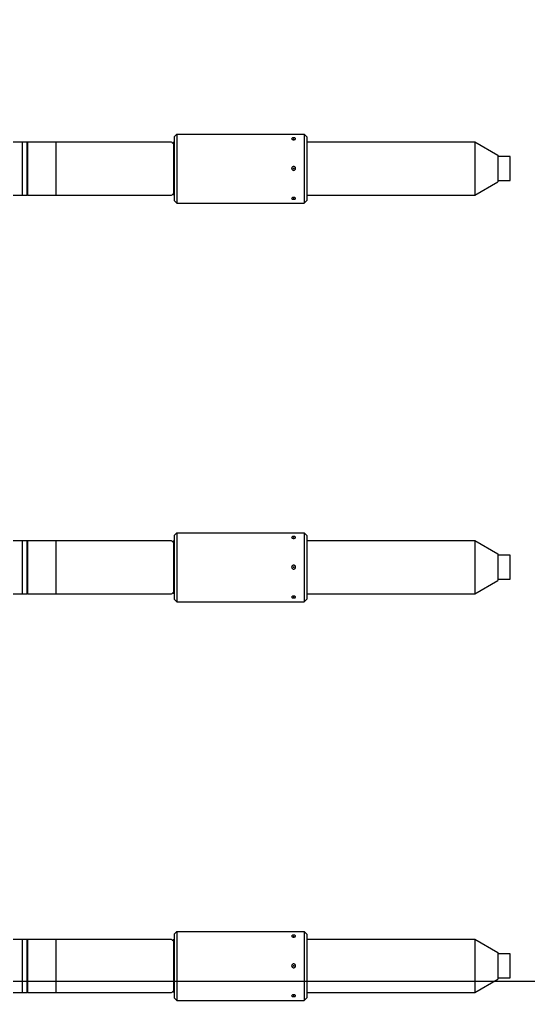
# Model space of a CAD drawing. Header units: millimetres. Extents: x -93009755325 to 1190721, y -74648 to 62868853516.
# Drawn here: x 250707 to 251090, y -19875 to -19137 of the extents above; entities that cross this region are included whole.
import ezdxf

# ---------------------------------------------------------------- set-up
doc = ezdxf.new("R2010")
doc.units = ezdxf.units.MM
doc.layers.get('Defpoints').update_dxf_attribs({"color": 8, "lineweight": 40})
doc.layers.add('LC-OBJEKT', color=6, linetype='Continuous')
doc.dimstyles.new('ISO-350', dxfattribs={"dimtxt": 350, "dimasz": 200, "dimexe": 150, "dimexo": 50, "dimgap": 60, "dimtad": 1, "dimdsep": 46, "dimtxsty": 'Standard', "dimcen": 2.5, "dimadec": 0, "dimazin": 0, "dimtfac": 1, "dimtmove": 0, "dimatfit": 3, "dimfxl": 1, "dimarcsym": 0})

# ---------------------------------------------------------------- blocks, each defined once
blk = doc.blocks.new('ethshzdSgszsnzb')
at = {"color": 2}
blk.add_line((1211004.43, -20126.38), (1207857.22, -20126.38), dxfattribs=at)
blk = doc.blocks.new('*D556')
at = {"color": 0, "lineweight": -2, "transparency": 16777216}
for p, q in [((655872.12, 424121.62), (655872.12, 424321.62)), ((655483.86, 423921.62), (656022.12, 423921.62)), ((655872.12, 423921.62), (655872.12, 423439.62)), ((655483.86, 423439.62), (656022.12, 423439.62)), ((655872.12, 423239.62), (655872.12, 421986.29))]:
    blk.add_line(p, q, dxfattribs=at)
at = {"color": 0, "transparency": 16777216}
for points in [[(655838.78, 424121.62), (655905.45, 424121.62), (655872.12, 423921.62)], [(655838.78, 423239.62), (655905.45, 423239.62), (655872.12, 423439.62)]]:
    blk.add_solid(points, dxfattribs=at)
at = {"layer": 'Defpoints', "color": 0, "transparency": 16777216}
for p in [(655433.86, 423921.62), (655433.86, 423439.62), (655872.12, 423439.62)]:
    blk.add_point(p, dxfattribs=at)
at = {"color": 0, "transparency": 16777216, "insert": (655637.12, 422512.96), "char_height": 350, "attachment_point": 5, "rotation": 90}
blk.add_mtext('482', dxfattribs=at)
blk = doc.blocks.new('ehherhaes')
at = {"color": 0, "linetype": 'ByBlock', "lineweight": 9}
blk.add_arc((655363.094, 424558.777), 500, 90, 180, dxfattribs=at)
at = {"layer": 'LC-OBJEKT', "color": 1}
for p, q in [((655031.856, 424550.623), (655070.006, 424550.623)), ((655066.856, 424510.623), (655066.856, 424550.623)), ((655070.606, 424550.623), (655070.006, 424550.023)), ((655070.006, 424550.623), (655070.006, 424510.623)), ((655070.606, 424550.623), (655070.606, 424510.623)), ((655070.606, 424550.623), (655178.641, 424550.623)), ((655092.156, 424510.623), (655092.156, 424550.623)), ((655179.348, 424550.331), (655180.556, 424549.123)), ((655180.556, 424510.623), (655180.556, 424550.623)), ((655180.556, 424550.623), (655180.856, 424550.623)), ((655182.856, 424556.569), (655180.856, 424554.569)), ((655180.856, 424554.569), (655180.856, 424506.678)), ((655182.856, 424556.569), (655182.856, 424504.678)), ((655182.856, 424556.569), (655278.856, 424556.569)), ((655278.856, 424556.569), (655280.856, 424554.569)), ((655278.856, 424556.569), (655278.856, 424504.678)), ((655280.856, 424554.569), (655280.856, 424506.678)), ((655280.856, 424550.623), (655407.215, 424550.623)), ((655407.215, 424550.623), (655407.215, 424510.623)), ((655407.215, 424550.623), (655424.536, 424540.623)), ((655424.536, 424540.623), (655424.536, 424520.623)), ((655433.859, 424539.623), (655424.536, 424539.623)), ((655433.859, 424521.623), (655433.859, 424539.623)), ((655407.215, 424510.623), (655424.536, 424520.623)), ((655424.536, 424521.623), (655433.859, 424521.623)), ((655031.856, 424510.623), (655070.006, 424510.623)), ((655070.006, 424511.223), (655070.606, 424510.623)), ((655070.606, 424510.623), (655178.641, 424510.623)), ((655180.556, 424512.123), (655179.348, 424510.916)), ((655180.556, 424510.623), (655180.856, 424510.623)), ((655182.856, 424504.678), (655180.856, 424506.678)), ((655278.856, 424504.678), (655280.856, 424506.678)), ((655280.856, 424510.623), (655407.215, 424510.623)), ((655182.856, 424504.678), (655278.856, 424504.678)), ((655182.856, 424256.569), (655180.856, 424254.569)), ((655180.856, 424254.569), (655180.856, 424206.678)), ((655182.856, 424256.569), (655182.856, 424204.678)), ((655182.856, 424256.569), (655278.856, 424256.569)), ((655278.856, 424256.569), (655280.856, 424254.569)), ((655278.856, 424256.569), (655278.856, 424204.678)), ((655280.856, 424254.569), (655280.856, 424206.678)), ((655031.856, 424250.623), (655070.006, 424250.623)), ((655066.856, 424210.623), (655066.856, 424250.623)), ((655070.606, 424250.623), (655070.006, 424250.023)), ((655070.006, 424250.623), (655070.006, 424210.623)), ((655070.606, 424250.623), (655070.606, 424210.623)), ((655070.606, 424250.623), (655178.641, 424250.623)), ((655092.156, 424210.623), (655092.156, 424250.623)), ((655179.348, 424250.331), (655180.556, 424249.123)), ((655180.556, 424210.623), (655180.556, 424250.623)), ((655180.556, 424250.623), (655180.856, 424250.623)), ((655280.856, 424250.623), (655407.215, 424250.623)), ((655407.215, 424250.623), (655407.215, 424210.623)), ((655407.215, 424250.623), (655424.536, 424240.623)), ((655424.536, 424240.623), (655424.536, 424220.623)), ((655433.859, 424239.623), (655424.536, 424239.623)), ((655433.859, 424221.623), (655433.859, 424239.623)), ((655407.215, 424210.623), (655424.536, 424220.623)), ((655424.536, 424221.623), (655433.859, 424221.623)), ((655031.856, 424210.623), (655070.006, 424210.623)), ((655070.006, 424211.223), (655070.606, 424210.623)), ((655070.606, 424210.623), (655178.641, 424210.623)), ((655180.556, 424212.123), (655179.348, 424210.916)), ((655180.556, 424210.623), (655180.856, 424210.623)), ((655280.856, 424210.623), (655407.215, 424210.623)), ((655182.856, 424204.678), (655180.856, 424206.678)), ((655182.856, 424204.678), (655278.856, 424204.678)), ((655278.856, 424204.678), (655280.856, 424206.678)), ((655182.856, 423956.569), (655180.856, 423954.569)), ((655180.856, 423954.569), (655180.856, 423906.678)), ((655182.856, 423956.569), (655182.856, 423904.678)), ((655182.856, 423956.569), (655278.856, 423956.569)), ((655278.856, 423956.569), (655280.856, 423954.569)), ((655278.856, 423956.569), (655278.856, 423904.678)), ((655280.856, 423954.569), (655280.856, 423906.678)), ((655031.856, 423950.623), (655070.006, 423950.623)), ((655066.856, 423910.623), (655066.856, 423950.623)), ((655070.606, 423950.623), (655070.006, 423950.023)), ((655070.006, 423950.623), (655070.006, 423910.623)), ((655070.606, 423950.623), (655070.606, 423910.623)), ((655070.606, 423950.623), (655178.641, 423950.623)), ((655092.156, 423910.623), (655092.156, 423950.623)), ((655179.348, 423950.331), (655180.556, 423949.123)), ((655180.556, 423910.623), (655180.556, 423950.623)), ((655180.556, 423950.623), (655180.856, 423950.623)), ((655280.856, 423950.623), (655407.215, 423950.623)), ((655407.215, 423950.623), (655407.215, 423910.623)), ((655407.215, 423950.623), (655424.536, 423940.623)), ((655424.536, 423940.623), (655424.536, 423920.623)), ((655433.859, 423939.623), (655424.536, 423939.623)), ((655433.859, 423921.623), (655433.859, 423939.623)), ((655407.215, 423910.623), (655424.536, 423920.623)), ((655424.536, 423921.623), (655433.859, 423921.623)), ((655031.856, 423910.623), (655070.006, 423910.623)), ((655070.006, 423911.223), (655070.606, 423910.623)), ((655070.606, 423910.623), (655178.641, 423910.623)), ((655180.556, 423912.123), (655179.348, 423910.916)), ((655180.556, 423910.623), (655180.856, 423910.623)), ((655280.856, 423910.623), (655407.215, 423910.623)), ((655182.856, 423904.678), (655180.856, 423906.678)), ((655182.856, 423904.678), (655278.856, 423904.678)), ((655278.856, 423904.678), (655280.856, 423906.678))]:
    blk.add_line(p, q, dxfattribs=at)
for centre in [(655270.856, 424530.678), (655270.856, 424230.678), (655270.856, 423930.678)]:
    blk.add_circle(centre, 0.3, dxfattribs=at)
for centre, radius, start, end in [((655178.641, 424549.623), 1, 45, 90), ((655269.744, 424553.071), 0.389, 134.866255, 177.855874), ((655269.805, 424553.098), 0.449, 181.592589, 221.795184), ((655270.181, 424552.65), 0.995, 112.82463, 135.617199), ((655270.218, 424553.459), 0.998, 221.454991, 244.929779), ((655270.658, 424551.601), 2.148, 100.090946, 113.691303), ((655270.669, 424554.361), 2.006, 244.178716, 258.873437), ((655270.849, 424550.639), 3.128, 89.878981, 100.451537), ((655270.849, 424555.187), 2.852, 258.515043, 270.125473), ((655270.632, 424552.485), 0.0768, 164.500114, 179.920044), ((655270.632, 424552.485), 0.0768, 180.079956, 195.499886), ((655270.645, 424552.482), 0.0896, 150.473987, 164.390005), ((655270.645, 424552.489), 0.0896, 195.609995, 209.526013), ((655270.668, 424552.469), 0.116, 138.738232, 150.451326), ((655270.668, 424552.502), 0.116, 209.548674, 221.261768), ((655270.698, 424552.442), 0.157, 129.189408, 138.767138), ((655270.698, 424552.529), 0.157, 221.232862, 230.810592), ((655270.733, 424552.399), 0.212, 121.391547, 129.231284), ((655270.733, 424552.571), 0.212, 230.768716, 238.608453), ((655270.768, 424552.343), 0.278, 114.897275, 121.429181), ((655270.768, 424552.628), 0.278, 238.570819, 245.102725), ((655270.799, 424552.276), 0.352, 109.344226, 114.926808), ((655270.799, 424552.695), 0.352, 245.073192, 250.655774), ((655270.824, 424552.205), 0.427, 104.457926, 109.366569), ((655270.824, 424552.766), 0.427, 250.633431, 255.542074), ((655270.841, 424552.139), 0.496, 100.031508, 104.474988), ((655270.841, 424552.832), 0.496, 255.525012, 259.968492), ((655270.851, 424552.084), 0.551, 95.904677, 100.045044), ((655270.851, 424552.887), 0.551, 259.954956, 264.095323), ((655270.855, 424552.048), 0.587, 91.94667, 95.916091), ((655270.855, 424552.922), 0.587, 264.083909, 268.05333), ((655270.856, 424552.036), 0.599, 88.042908, 91.957092), ((655270.856, 424552.935), 0.599, 268.042908, 271.957092), ((655270.862, 424550.639), 3.128, 79.548463, 90.121019), ((655270.862, 424555.187), 2.852, 269.874527, 281.484957), ((655270.856, 424552.048), 0.587, 84.083909, 88.05333), ((655270.856, 424552.922), 0.587, 271.94667, 275.916091), ((655270.86, 424552.084), 0.551, 79.954956, 84.095323), ((655270.86, 424552.887), 0.551, 275.904677, 280.045044), ((655270.87, 424552.139), 0.496, 75.525012, 79.968492), ((655270.87, 424552.832), 0.496, 280.031508, 284.474988), ((655270.887, 424552.205), 0.427, 70.633431, 75.542074), ((655270.887, 424552.766), 0.427, 284.457926, 289.366569), ((655270.912, 424552.276), 0.352, 65.073192, 70.655774), ((655270.912, 424552.695), 0.352, 289.344226, 294.926808), ((655270.943, 424552.343), 0.278, 58.570819, 65.102725), ((655270.943, 424552.628), 0.278, 294.897275, 301.429181), ((655270.978, 424552.399), 0.212, 50.768716, 58.608453), ((655270.978, 424552.571), 0.212, 301.391547, 309.231284), ((655271.013, 424552.442), 0.157, 41.232862, 50.810592), ((655271.013, 424552.529), 0.157, 309.189408, 318.767138), ((655271.044, 424552.469), 0.116, 29.548674, 41.261768), ((655271.044, 424552.502), 0.116, 318.738232, 330.451326), ((655271.066, 424552.482), 0.0896, 15.609995, 29.526013), ((655271.066, 424552.489), 0.0896, 330.473987, 344.390005), ((655271.079, 424552.485), 0.0768, 0.079956, 15.499886), ((655271.079, 424552.485), 0.0768, 344.500114, 359.920044), ((655271.053, 424551.601), 2.148, 66.308697, 79.909054), ((655271.042, 424554.361), 2.006, 281.126563, 295.821284), ((655271.53, 424552.65), 0.995, 44.382801, 67.17537), ((655271.493, 424553.459), 0.998, 295.070221, 318.545009), ((655271.967, 424553.071), 0.389, 2.144126, 45.133745), ((655271.906, 424553.098), 0.449, 318.204816, 358.407411), ((655270.733, 424530.677), 1.378, 153.150036, 179.952127), ((655270.733, 424530.679), 1.378, 180.047873, 206.849964), ((655270.793, 424530.645), 1.445, 127.143148, 153.097211), ((655270.793, 424530.711), 1.445, 206.902789, 232.856852), ((655270.845, 424530.578), 1.531, 102.201477, 127.169243), ((655270.845, 424530.779), 1.531, 232.830757, 257.798523), ((655270.856, 424530.54), 1.57, 77.723919, 102.276081), ((655270.856, 424530.816), 1.57, 257.723919, 282.276081), ((655270.866, 424530.578), 1.531, 52.830757, 77.798523), ((655270.866, 424530.779), 1.531, 282.201477, 307.169243), ((655270.918, 424530.645), 1.445, 26.902789, 52.856852), ((655270.918, 424530.711), 1.445, 307.143148, 333.097211), ((655270.978, 424530.677), 1.378, 0.047873, 26.849964), ((655270.978, 424530.679), 1.378, 333.150036, 359.952127), ((655178.641, 424511.623), 1, 270, 315), ((655269.805, 424508.149), 0.449, 138.204816, 178.407411), ((655269.744, 424508.176), 0.389, 182.144126, 225.133745), ((655270.218, 424507.788), 0.998, 115.070221, 138.545009), ((655270.181, 424508.597), 0.995, 224.382801, 247.17537), ((655270.669, 424506.886), 2.006, 101.126563, 115.821284), ((655270.658, 424509.646), 2.148, 246.308697, 259.909054), ((655270.849, 424506.06), 2.852, 89.874527, 101.484957), ((655270.849, 424510.608), 3.128, 259.548463, 270.121019), ((655270.632, 424508.762), 0.0768, 164.500114, 179.920044), ((655270.632, 424508.762), 0.0768, 180.079956, 195.499886), ((655270.645, 424508.758), 0.0896, 150.473987, 164.390005), ((655270.645, 424508.765), 0.0896, 195.609995, 209.526013), ((655270.668, 424508.745), 0.116, 138.738232, 150.451326), ((655270.668, 424508.778), 0.116, 209.548674, 221.261768), ((655270.698, 424508.718), 0.157, 129.189408, 138.767138), ((655270.698, 424508.805), 0.157, 221.232862, 230.810592), ((655270.733, 424508.676), 0.212, 121.391547, 129.231284), ((655270.733, 424508.848), 0.212, 230.768716, 238.608453), ((655270.768, 424508.619), 0.278, 114.897275, 121.429181), ((655270.768, 424508.904), 0.278, 238.570819, 245.102725), ((655270.799, 424508.552), 0.352, 109.344226, 114.926808), ((655270.799, 424508.971), 0.352, 245.073192, 250.655774), ((655270.824, 424508.481), 0.427, 104.457926, 109.366569), ((655270.824, 424509.042), 0.427, 250.633431, 255.542074), ((655270.841, 424508.415), 0.496, 100.031508, 104.474988), ((655270.841, 424509.108), 0.496, 255.525012, 259.968492), ((655270.851, 424508.36), 0.551, 95.904677, 100.045044), ((655270.851, 424509.163), 0.551, 259.954956, 264.095323), ((655270.855, 424508.325), 0.587, 91.94667, 95.916091), ((655270.855, 424509.199), 0.587, 264.083909, 268.05333), ((655270.856, 424508.312), 0.599, 88.042908, 91.957092), ((655270.856, 424509.211), 0.599, 268.042908, 271.957092), ((655270.862, 424506.06), 2.852, 78.515043, 90.125473), ((655270.862, 424510.608), 3.128, 269.878981, 280.451537), ((655270.856, 424508.325), 0.587, 84.083909, 88.05333), ((655270.856, 424509.199), 0.587, 271.94667, 275.916091), ((655270.86, 424508.36), 0.551, 79.954956, 84.095323), ((655270.86, 424509.163), 0.551, 275.904677, 280.045044), ((655270.87, 424508.415), 0.496, 75.525012, 79.968492), ((655270.87, 424509.108), 0.496, 280.031508, 284.474988), ((655270.887, 424508.481), 0.427, 70.633431, 75.542074), ((655270.887, 424509.042), 0.427, 284.457926, 289.366569), ((655270.912, 424508.552), 0.352, 65.073192, 70.655774), ((655270.912, 424508.971), 0.352, 289.344226, 294.926808), ((655270.943, 424508.619), 0.278, 58.570819, 65.102725), ((655270.943, 424508.904), 0.278, 294.897275, 301.429181), ((655270.978, 424508.676), 0.212, 50.768716, 58.608453), ((655270.978, 424508.848), 0.212, 301.391547, 309.231284), ((655271.013, 424508.718), 0.157, 41.232862, 50.810592), ((655271.013, 424508.805), 0.157, 309.189408, 318.767138), ((655271.044, 424508.745), 0.116, 29.548674, 41.261768), ((655271.044, 424508.778), 0.116, 318.738232, 330.451326), ((655271.066, 424508.758), 0.0896, 15.609995, 29.526013), ((655271.066, 424508.765), 0.0896, 330.473987, 344.390005), ((655271.079, 424508.762), 0.0768, 0.079956, 15.499886), ((655271.079, 424508.762), 0.0768, 344.500114, 359.920044), ((655271.042, 424506.886), 2.006, 64.178716, 78.873437), ((655271.053, 424509.646), 2.148, 280.090946, 293.691303), ((655271.493, 424507.788), 0.998, 41.454991, 64.929779), ((655271.53, 424508.597), 0.995, 292.82463, 315.617199), ((655271.906, 424508.149), 0.449, 1.592589, 41.795184), ((655271.967, 424508.176), 0.389, 314.866255, 357.855874), ((655178.641, 424249.623), 1, 45, 90), ((655269.744, 424253.071), 0.389, 134.866255, 177.855874), ((655269.805, 424253.098), 0.449, 181.592589, 221.795184), ((655270.181, 424252.65), 0.995, 112.82463, 135.617199), ((655270.218, 424253.459), 0.998, 221.454991, 244.929779), ((655270.658, 424251.601), 2.148, 100.090946, 113.691303), ((655270.669, 424254.361), 2.006, 244.178716, 258.873437), ((655270.849, 424250.639), 3.128, 89.878981, 100.451537), ((655270.849, 424255.187), 2.852, 258.515043, 270.125473), ((655270.632, 424252.485), 0.0768, 164.500114, 179.920044), ((655270.632, 424252.485), 0.0768, 180.079956, 195.499886), ((655270.645, 424252.482), 0.0896, 150.473987, 164.390005), ((655270.645, 424252.489), 0.0896, 195.609995, 209.526013), ((655270.668, 424252.469), 0.116, 138.738232, 150.451326), ((655270.668, 424252.502), 0.116, 209.548674, 221.261768), ((655270.698, 424252.442), 0.157, 129.189408, 138.767138), ((655270.698, 424252.529), 0.157, 221.232862, 230.810592), ((655270.733, 424252.399), 0.212, 121.391547, 129.231284), ((655270.733, 424252.571), 0.212, 230.768716, 238.608453), ((655270.768, 424252.343), 0.278, 114.897275, 121.429181), ((655270.768, 424252.628), 0.278, 238.570819, 245.102725), ((655270.799, 424252.276), 0.352, 109.344226, 114.926808), ((655270.799, 424252.695), 0.352, 245.073192, 250.655774), ((655270.824, 424252.205), 0.427, 104.457926, 109.366569), ((655270.824, 424252.766), 0.427, 250.633431, 255.542074), ((655270.841, 424252.139), 0.496, 100.031508, 104.474988), ((655270.841, 424252.832), 0.496, 255.525012, 259.968492), ((655270.851, 424252.084), 0.551, 95.904677, 100.045044), ((655270.851, 424252.887), 0.551, 259.954956, 264.095323), ((655270.855, 424252.048), 0.587, 91.94667, 95.916091), ((655270.855, 424252.922), 0.587, 264.083909, 268.05333), ((655270.856, 424252.036), 0.599, 88.042908, 91.957092), ((655270.856, 424252.935), 0.599, 268.042908, 271.957092), ((655270.862, 424250.639), 3.128, 79.548463, 90.121019), ((655270.862, 424255.187), 2.852, 269.874527, 281.484957), ((655270.856, 424252.048), 0.587, 84.083909, 88.05333), ((655270.856, 424252.922), 0.587, 271.94667, 275.916091), ((655270.86, 424252.084), 0.551, 79.954956, 84.095323), ((655270.86, 424252.887), 0.551, 275.904677, 280.045044), ((655270.87, 424252.139), 0.496, 75.525012, 79.968492), ((655270.87, 424252.832), 0.496, 280.031508, 284.474988), ((655270.887, 424252.205), 0.427, 70.633431, 75.542074), ((655270.887, 424252.766), 0.427, 284.457926, 289.366569), ((655270.912, 424252.276), 0.352, 65.073192, 70.655774), ((655270.912, 424252.695), 0.352, 289.344226, 294.926808), ((655270.943, 424252.343), 0.278, 58.570819, 65.102725), ((655270.943, 424252.628), 0.278, 294.897275, 301.429181), ((655270.978, 424252.399), 0.212, 50.768716, 58.608453), ((655270.978, 424252.571), 0.212, 301.391547, 309.231284), ((655271.013, 424252.442), 0.157, 41.232862, 50.810592), ((655271.013, 424252.529), 0.157, 309.189408, 318.767138), ((655271.044, 424252.469), 0.116, 29.548674, 41.261768), ((655271.044, 424252.502), 0.116, 318.738232, 330.451326), ((655271.066, 424252.482), 0.0896, 15.609995, 29.526013), ((655271.066, 424252.489), 0.0896, 330.473987, 344.390005), ((655271.079, 424252.485), 0.0768, 0.079956, 15.499886), ((655271.079, 424252.485), 0.0768, 344.500114, 359.920044), ((655271.053, 424251.601), 2.148, 66.308697, 79.909054), ((655271.042, 424254.361), 2.006, 281.126563, 295.821284), ((655271.53, 424252.65), 0.995, 44.382801, 67.17537), ((655271.493, 424253.459), 0.998, 295.070221, 318.545009), ((655271.967, 424253.071), 0.389, 2.144126, 45.133745), ((655271.906, 424253.098), 0.449, 318.204816, 358.407411), ((655270.856, 424230.54), 1.57, 77.723919, 102.276081), ((655270.733, 424230.677), 1.378, 153.150036, 179.952127), ((655270.733, 424230.679), 1.378, 180.047873, 206.849964), ((655270.793, 424230.645), 1.445, 127.143148, 153.097211), ((655270.793, 424230.711), 1.445, 206.902789, 232.856852), ((655270.845, 424230.578), 1.531, 102.201477, 127.169243), ((655270.845, 424230.779), 1.531, 232.830757, 257.798523), ((655270.856, 424230.816), 1.57, 257.723919, 282.276081), ((655270.866, 424230.578), 1.531, 52.830757, 77.798523), ((655270.866, 424230.779), 1.531, 282.201477, 307.169243), ((655270.918, 424230.645), 1.445, 26.902789, 52.856852), ((655270.918, 424230.711), 1.445, 307.143148, 333.097211), ((655270.978, 424230.677), 1.378, 0.047873, 26.849964), ((655270.978, 424230.679), 1.378, 333.150036, 359.952127), ((655178.641, 424211.623), 1, 270, 315), ((655269.805, 424208.149), 0.449, 138.204816, 178.407411), ((655269.744, 424208.176), 0.389, 182.144126, 225.133745), ((655270.218, 424207.788), 0.998, 115.070221, 138.545009), ((655270.181, 424208.597), 0.995, 224.382801, 247.17537), ((655270.669, 424206.886), 2.006, 101.126563, 115.821284), ((655270.658, 424209.646), 2.148, 246.308697, 259.909054), ((655270.849, 424206.06), 2.852, 89.874527, 101.484957), ((655270.849, 424210.608), 3.128, 259.548463, 270.121019), ((655270.632, 424208.762), 0.0768, 164.500114, 179.920044), ((655270.632, 424208.762), 0.0768, 180.079956, 195.499886), ((655270.645, 424208.758), 0.0896, 150.473987, 164.390005), ((655270.645, 424208.765), 0.0896, 195.609995, 209.526013), ((655270.668, 424208.745), 0.116, 138.738232, 150.451326), ((655270.668, 424208.778), 0.116, 209.548674, 221.261768), ((655270.698, 424208.718), 0.157, 129.189408, 138.767138), ((655270.698, 424208.805), 0.157, 221.232862, 230.810592), ((655270.733, 424208.676), 0.212, 121.391547, 129.231284), ((655270.733, 424208.848), 0.212, 230.768716, 238.608453), ((655270.768, 424208.619), 0.278, 114.897275, 121.429181), ((655270.768, 424208.904), 0.278, 238.570819, 245.102725), ((655270.799, 424208.552), 0.352, 109.344226, 114.926808), ((655270.799, 424208.971), 0.352, 245.073192, 250.655774), ((655270.824, 424208.481), 0.427, 104.457926, 109.366569), ((655270.824, 424209.042), 0.427, 250.633431, 255.542074), ((655270.841, 424208.415), 0.496, 100.031508, 104.474988), ((655270.841, 424209.108), 0.496, 255.525012, 259.968492), ((655270.851, 424208.36), 0.551, 95.904677, 100.045044), ((655270.851, 424209.163), 0.551, 259.954956, 264.095323), ((655270.855, 424208.325), 0.587, 91.94667, 95.916091), ((655270.855, 424209.199), 0.587, 264.083909, 268.05333), ((655270.856, 424208.312), 0.599, 88.042908, 91.957092), ((655270.856, 424209.211), 0.599, 268.042908, 271.957092), ((655270.862, 424206.06), 2.852, 78.515043, 90.125473), ((655270.862, 424210.608), 3.128, 269.878981, 280.451537), ((655270.856, 424208.325), 0.587, 84.083909, 88.05333), ((655270.856, 424209.199), 0.587, 271.94667, 275.916091), ((655270.86, 424208.36), 0.551, 79.954956, 84.095323), ((655270.86, 424209.163), 0.551, 275.904677, 280.045044), ((655270.87, 424208.415), 0.496, 75.525012, 79.968492), ((655270.87, 424209.108), 0.496, 280.031508, 284.474988), ((655270.887, 424208.481), 0.427, 70.633431, 75.542074), ((655270.887, 424209.042), 0.427, 284.457926, 289.366569), ((655270.912, 424208.552), 0.352, 65.073192, 70.655774), ((655270.912, 424208.971), 0.352, 289.344226, 294.926808), ((655270.943, 424208.619), 0.278, 58.570819, 65.102725), ((655270.943, 424208.904), 0.278, 294.897275, 301.429181), ((655270.978, 424208.676), 0.212, 50.768716, 58.608453), ((655270.978, 424208.848), 0.212, 301.391547, 309.231284), ((655271.013, 424208.718), 0.157, 41.232862, 50.810592), ((655271.013, 424208.805), 0.157, 309.189408, 318.767138), ((655271.044, 424208.745), 0.116, 29.548674, 41.261768), ((655271.044, 424208.778), 0.116, 318.738232, 330.451326), ((655271.066, 424208.758), 0.0896, 15.609995, 29.526013), ((655271.066, 424208.765), 0.0896, 330.473987, 344.390005), ((655271.079, 424208.762), 0.0768, 0.079956, 15.499886), ((655271.079, 424208.762), 0.0768, 344.500114, 359.920044), ((655271.042, 424206.886), 2.006, 64.178716, 78.873437), ((655271.053, 424209.646), 2.148, 280.090946, 293.691303), ((655271.493, 424207.788), 0.998, 41.454991, 64.929779), ((655271.53, 424208.597), 0.995, 292.82463, 315.617199), ((655271.906, 424208.149), 0.449, 1.592589, 41.795184), ((655271.967, 424208.176), 0.389, 314.866255, 357.855874), ((655269.744, 423953.071), 0.389, 134.866255, 177.855874), ((655269.805, 423953.098), 0.449, 181.592589, 221.795184), ((655270.181, 423952.65), 0.995, 112.82463, 135.617199), ((655270.218, 423953.459), 0.998, 221.454991, 244.929779), ((655270.658, 423951.601), 2.148, 100.090946, 113.691303), ((655270.669, 423954.361), 2.006, 244.178716, 258.873437), ((655270.849, 423950.639), 3.128, 89.878981, 100.451537), ((655270.849, 423955.187), 2.852, 258.515043, 270.125473), ((655270.632, 423952.485), 0.0768, 164.500114, 179.920044), ((655270.632, 423952.485), 0.0768, 180.079956, 195.499886), ((655270.645, 423952.482), 0.0896, 150.473987, 164.390005), ((655270.645, 423952.489), 0.0896, 195.609995, 209.526013), ((655270.668, 423952.469), 0.116, 138.738232, 150.451326), ((655270.668, 423952.502), 0.116, 209.548674, 221.261768), ((655270.698, 423952.442), 0.157, 129.189408, 138.767138), ((655270.698, 423952.529), 0.157, 221.232862, 230.810592), ((655270.733, 423952.399), 0.212, 121.391547, 129.231284), ((655270.733, 423952.571), 0.212, 230.768716, 238.608453), ((655270.768, 423952.343), 0.278, 114.897275, 121.429181), ((655270.768, 423952.628), 0.278, 238.570819, 245.102725), ((655270.799, 423952.276), 0.352, 109.344226, 114.926808), ((655270.799, 423952.695), 0.352, 245.073192, 250.655774), ((655270.824, 423952.205), 0.427, 104.457926, 109.366569), ((655270.824, 423952.766), 0.427, 250.633431, 255.542074), ((655270.841, 423952.139), 0.496, 100.031508, 104.474988), ((655270.841, 423952.832), 0.496, 255.525012, 259.968492), ((655270.851, 423952.084), 0.551, 95.904677, 100.045044), ((655270.851, 423952.887), 0.551, 259.954956, 264.095323), ((655270.855, 423952.048), 0.587, 91.94667, 95.916091), ((655270.855, 423952.922), 0.587, 264.083909, 268.05333), ((655270.856, 423952.036), 0.599, 88.042908, 91.957092), ((655270.856, 423952.935), 0.599, 268.042908, 271.957092), ((655270.862, 423950.639), 3.128, 79.548463, 90.121019), ((655270.862, 423955.187), 2.852, 269.874527, 281.484957), ((655270.856, 423952.048), 0.587, 84.083909, 88.05333), ((655270.856, 423952.922), 0.587, 271.94667, 275.916091), ((655270.86, 423952.084), 0.551, 79.954956, 84.095323), ((655270.86, 423952.887), 0.551, 275.904677, 280.045044), ((655270.87, 423952.139), 0.496, 75.525012, 79.968492), ((655270.87, 423952.832), 0.496, 280.031508, 284.474988), ((655270.887, 423952.205), 0.427, 70.633431, 75.542074), ((655270.887, 423952.766), 0.427, 284.457926, 289.366569), ((655270.912, 423952.276), 0.352, 65.073192, 70.655774), ((655270.912, 423952.695), 0.352, 289.344226, 294.926808), ((655270.943, 423952.343), 0.278, 58.570819, 65.102725), ((655270.943, 423952.628), 0.278, 294.897275, 301.429181), ((655270.978, 423952.399), 0.212, 50.768716, 58.608453), ((655270.978, 423952.571), 0.212, 301.391547, 309.231284), ((655271.013, 423952.442), 0.157, 41.232862, 50.810592), ((655271.013, 423952.529), 0.157, 309.189408, 318.767138), ((655271.044, 423952.469), 0.116, 29.548674, 41.261768), ((655271.044, 423952.502), 0.116, 318.738232, 330.451326), ((655271.066, 423952.482), 0.0896, 15.609995, 29.526013), ((655271.066, 423952.489), 0.0896, 330.473987, 344.390005), ((655271.079, 423952.485), 0.0768, 0.079956, 15.499886), ((655271.079, 423952.485), 0.0768, 344.500114, 359.920044), ((655271.053, 423951.601), 2.148, 66.308697, 79.909054), ((655271.042, 423954.361), 2.006, 281.126563, 295.821284), ((655271.53, 423952.65), 0.995, 44.382801, 67.17537), ((655271.493, 423953.459), 0.998, 295.070221, 318.545009), ((655271.967, 423953.071), 0.389, 2.144126, 45.133745), ((655271.906, 423953.098), 0.449, 318.204816, 358.407411), ((655178.641, 423949.623), 1, 45, 90), ((655270.733, 423930.677), 1.378, 153.150036, 179.952127), ((655270.733, 423930.679), 1.378, 180.047873, 206.849964), ((655270.793, 423930.645), 1.445, 127.143148, 153.097211), ((655270.793, 423930.711), 1.445, 206.902789, 232.856852), ((655270.845, 423930.578), 1.531, 102.201477, 127.169243), ((655270.845, 423930.779), 1.531, 232.830757, 257.798523), ((655270.856, 423930.54), 1.57, 77.723919, 102.276081), ((655270.866, 423930.578), 1.531, 52.830757, 77.798523), ((655270.866, 423930.779), 1.531, 282.201477, 307.169243), ((655270.918, 423930.645), 1.445, 26.902789, 52.856852), ((655270.918, 423930.711), 1.445, 307.143148, 333.097211), ((655270.978, 423930.677), 1.378, 0.047873, 26.849964), ((655270.978, 423930.679), 1.378, 333.150036, 359.952127), ((655270.856, 423930.816), 1.57, 257.723919, 282.276081), ((655178.641, 423911.623), 1, 270, 315), ((655269.805, 423908.149), 0.449, 138.204816, 178.407411), ((655269.744, 423908.176), 0.389, 182.144126, 225.133745), ((655270.218, 423907.788), 0.998, 115.070221, 138.545009), ((655270.181, 423908.597), 0.995, 224.382801, 247.17537), ((655270.669, 423906.886), 2.006, 101.126563, 115.821284), ((655270.658, 423909.646), 2.148, 246.308697, 259.909054), ((655270.849, 423906.06), 2.852, 89.874527, 101.484957), ((655270.849, 423910.608), 3.128, 259.548463, 270.121019), ((655270.632, 423908.762), 0.0768, 164.500114, 179.920044), ((655270.632, 423908.762), 0.0768, 180.079956, 195.499886), ((655270.645, 423908.758), 0.0896, 150.473987, 164.390005), ((655270.645, 423908.765), 0.0896, 195.609995, 209.526013), ((655270.668, 423908.745), 0.116, 138.738232, 150.451326), ((655270.668, 423908.778), 0.116, 209.548674, 221.261768), ((655270.698, 423908.718), 0.157, 129.189408, 138.767138), ((655270.698, 423908.805), 0.157, 221.232862, 230.810592), ((655270.733, 423908.676), 0.212, 121.391547, 129.231284), ((655270.733, 423908.848), 0.212, 230.768716, 238.608453), ((655270.768, 423908.619), 0.278, 114.897275, 121.429181), ((655270.768, 423908.904), 0.278, 238.570819, 245.102725), ((655270.799, 423908.552), 0.352, 109.344226, 114.926808), ((655270.799, 423908.971), 0.352, 245.073192, 250.655774), ((655270.824, 423908.481), 0.427, 104.457926, 109.366569), ((655270.824, 423909.042), 0.427, 250.633431, 255.542074), ((655270.841, 423908.415), 0.496, 100.031508, 104.474988), ((655270.841, 423909.108), 0.496, 255.525012, 259.968492), ((655270.851, 423908.36), 0.551, 95.904677, 100.045044), ((655270.851, 423909.163), 0.551, 259.954956, 264.095323), ((655270.855, 423908.325), 0.587, 91.94667, 95.916091), ((655270.855, 423909.199), 0.587, 264.083909, 268.05333), ((655270.856, 423908.312), 0.599, 88.042908, 91.957092), ((655270.856, 423909.211), 0.599, 268.042908, 271.957092), ((655270.862, 423906.06), 2.852, 78.515043, 90.125473), ((655270.862, 423910.608), 3.128, 269.878981, 280.451537), ((655270.856, 423908.325), 0.587, 84.083909, 88.05333), ((655270.856, 423909.199), 0.587, 271.94667, 275.916091), ((655270.86, 423908.36), 0.551, 79.954956, 84.095323), ((655270.86, 423909.163), 0.551, 275.904677, 280.045044), ((655270.87, 423908.415), 0.496, 75.525012, 79.968492), ((655270.87, 423909.108), 0.496, 280.031508, 284.474988), ((655270.887, 423908.481), 0.427, 70.633431, 75.542074), ((655270.887, 423909.042), 0.427, 284.457926, 289.366569), ((655270.912, 423908.552), 0.352, 65.073192, 70.655774), ((655270.912, 423908.971), 0.352, 289.344226, 294.926808), ((655270.943, 423908.619), 0.278, 58.570819, 65.102725), ((655270.943, 423908.904), 0.278, 294.897275, 301.429181), ((655270.978, 423908.676), 0.212, 50.768716, 58.608453), ((655270.978, 423908.848), 0.212, 301.391547, 309.231284), ((655271.013, 423908.718), 0.157, 41.232862, 50.810592), ((655271.013, 423908.805), 0.157, 309.189408, 318.767138), ((655271.044, 423908.745), 0.116, 29.548674, 41.261768), ((655271.044, 423908.778), 0.116, 318.738232, 330.451326), ((655271.066, 423908.758), 0.0896, 15.609995, 29.526013), ((655271.066, 423908.765), 0.0896, 330.473987, 344.390005), ((655271.079, 423908.762), 0.0768, 0.079956, 15.499886), ((655271.079, 423908.762), 0.0768, 344.500114, 359.920044), ((655271.042, 423906.886), 2.006, 64.178716, 78.873437), ((655271.053, 423909.646), 2.148, 280.090946, 293.691303), ((655271.493, 423907.788), 0.998, 41.454991, 64.929779), ((655271.53, 423908.597), 0.995, 292.82463, 315.617199), ((655271.906, 423908.149), 0.449, 1.592589, 41.795184), ((655271.967, 423908.176), 0.389, 314.866255, 357.855874)]:
    blk.add_arc(centre, radius, start, end, dxfattribs=at)
dim = blk.add_linear_dim(base=(655872.117, 423439.623), p1=(655433.859, 423921.623), p2=(655433.859, 423439.623), angle=90, dimstyle='ISO-350')
dim.commit()
dim.dimension.update_dxf_attribs({"geometry": '*D556', "text_midpoint": (655637.117, 422512.957)})

msp = doc.modelspace()

# ---------------------------------------------------------------- block references
at = {"color": 250, "lineweight": -3}
for name, p in [('ehherhaes', (-404357.944, -443780.002)), ('ethshzdSgszsnzb', (-958864.669, 265.281))]:
    msp.add_blockref(name, p, dxfattribs=at)

doc.saveas('drawing.dxf')
